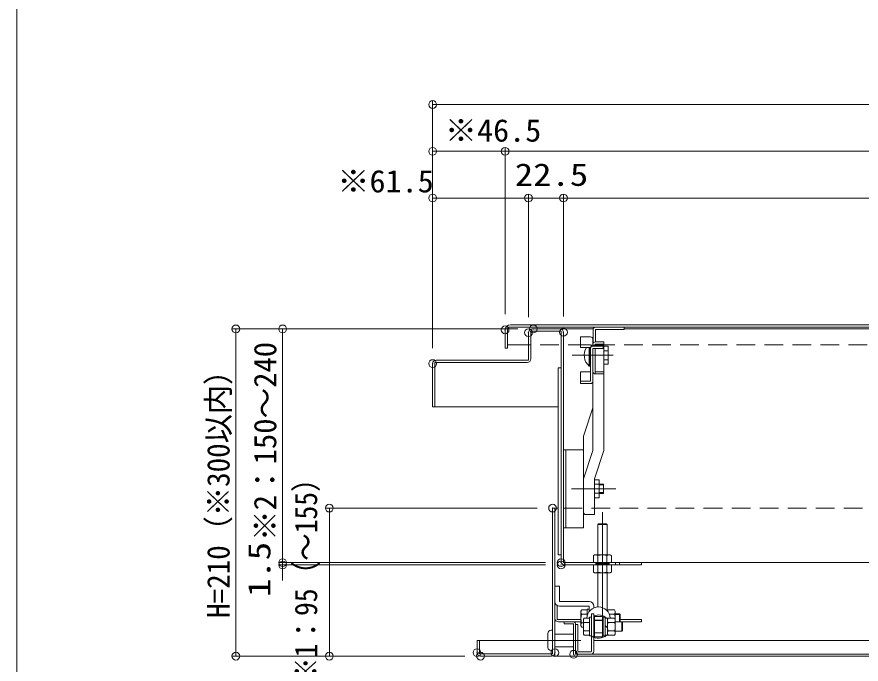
# Model space of a CAD drawing. Units: millimetres, scale not verified. Extents: x -2001 to 1999, y -1385 to 1385.
# Drawn here: x -2001 to -1459, y -1114 to -698 of the extents above; entities that cross this region are included whole.
import ezdxf
from ezdxf.enums import TextEntityAlignment as Align

# ---------------------------------------------------------------- set-up
doc = ezdxf.new("R2010")
doc.units = ezdxf.units.MM
doc.header["$LTSCALE"] = 10
doc.header["$PDMODE"] = 32
doc.header["$PDSIZE"] = 5
for name, pattern in [('CHAIN2', [12, 9, -1, 1, -1]), ('DASHED1', [1.8, 1.2, -0.6]), ('DASHED2', [3, 2, -1])]:
    doc.linetypes.add(name, pattern=pattern)
for name, color, linetype, lineweight in [('0-0_zumenwaku', 6, 'Continuous', 9), ('0-6_PARTS2', 6, 'DASHED1', 9), ('0-7_PARTS_SIN', 4, 'CHAIN2', 9), ('0-8_GRE_M', 3, 'Continuous', 9), ('0-9_YEL_M', 2, 'Continuous', 9), ('0-A_MAZ_M', 6, 'Continuous', 9), ('0-B_CYA_M', 4, 'Continuous', 9), ('0-D_RED_M', 3, 'Continuous', 9), ('0-E_PARTS3', 4, 'Continuous', 9), ('0-F_0', 7, 'Continuous', 9), ('1-3_GRE_SSD', 134, 'DASHED2', 9), ('1-4_sunpou', 1, 'Continuous', 9), ('1-5_DEFPOINTS', 7, 'Continuous', 9), ('1-E_BLU_M', 3, 'Continuous', 9), ('1-F_100', 3, 'Continuous', 9), ('2-0_BLU_SSD', 3, 'DASHED2', 9), ('2-5_PARTS5', 4, 'Continuous', 9), ('2-6_SUNPO', 1, 'Continuous', 9)]:
    doc.layers.add(name, color=color, linetype=linetype, lineweight=lineweight)
doc.styles.add('ＭＳ ゴシック', font='')
doc.styles.get('ＭＳ ゴシック').set_extended_font_data('MS Gothic')

# ---------------------------------------------------------------- blocks, each defined once
blk = doc.blocks.new('_ORIGIN')
at = {"layer": '0-F_0', "color": 1}
blk.add_line((0, 0), (-10, 0), dxfattribs=at)
blk.add_circle((0, 0), 5, dxfattribs=at)

msp = doc.modelspace()

# ---------------------------------------------------------------- linework, layer by layer
at = {"layer": '0-0_zumenwaku'}
msp.add_lwpolyline([(-2000.66, -1384.99), (1999.34, -1384.99), (1999.34, 1385.01), (-2000.66, 1385.01)], close=True, dxfattribs=at)
at = {"layer": '0-6_PARTS2'}
for p, q in [((-1624.7, -1085.7), (-1629.7, -1085.7)), ((-1624.7, -1093.8), (-1629.7, -1093.8))]:
    msp.add_line(p, q, dxfattribs=at)
at = {"layer": '0-7_PARTS_SIN'}
for p, q in [((-1617.78, -915.57), (-1644.04, -915.57)), ((-1616.1, -1001.28), (-1644.6, -1001.28)), ((-1624.7, -1016.2), (-1624.7, -1082.37)), ((-1661.2, -1098.68), (-1638.52, -1098.68))]:
    msp.add_line(p, q, dxfattribs=at)
at = {"layer": '0-8_GRE_M'}
for p, q in [((-1687.2, -910.98), (-1687.2, -899.48)), ((-1685.7, -910.98), (-1685.7, -899.48)), ((-955.7, -895.98), (-1683.7, -895.98)), ((-955.7, -897.48), (-1683.7, -897.48)), ((-1672.2, -908.98), (-1685.7, -908.98)), ((-1685.7, -910.98), (-1687.2, -910.98)), ((-1649.2, -1086.68), (-1643.2, -1086.68)), ((-1649.2, -1086.68), (-1649.2, -1087.88)), ((-1649.2, -1087.88), (-1643.2, -1087.88)), ((-1643.2, -1087.88), (-1643.2, -1107.48)), ((-1642, -1087.88), (-1642, -1107.48)), ((-1009.2, -1098.68), (-1630.2, -1098.68)), ((-997.4, -1107.48), (-1642, -1107.48)), ((-1642, -1108.68), (-1319.7, -1108.68))]:
    msp.add_line(p, q, dxfattribs=at)
at = {"layer": '0-8_GRE_M', "linetype": 'DASHED1'}
for p, q in [((-968.7, -908.98), (-1670.7, -908.98)), ((-989.7, -1013.68), (-1649.7, -1013.68))]:
    msp.add_line(p, q, dxfattribs=at)
at = {"layer": '0-8_GRE_M'}
for centre, radius, start, end in [((-1683.7, -899.48), 3.5, 90, 180), ((-1683.7, -899.48), 2, 90, 180), ((-1643.2, -1087.88), 1.2, 0, 90), ((-1642, -1107.48), 1.2, 180, 270)]:
    msp.add_arc(centre, radius, start, end, dxfattribs=at)
at = {"layer": '0-9_YEL_M'}
for p, q in [((-1638.8, -910.57), (-1638.8, -903.79)), ((-1632.3, -903.79), (-1638.8, -903.79)), ((-1632.3, -908.97), (-1638.8, -908.97)), ((-1632.3, -910.57), (-1638.8, -910.57)), ((-1632.3, -932.14), (-1632.3, -910.47)), ((-1630.8, -909.05), (-1630.8, -905.29)), ((-1624.3, -909.05), (-1630.8, -909.05)), ((-1624.3, -909.75), (-1630.8, -909.75)), ((-1624.3, -911.35), (-1624.3, -909.05)), ((-1624.3, -911.35), (-1630.8, -911.35)), ((-1632.3, -926.18), (-1638.8, -926.18)), ((-1638.8, -933.74), (-1638.8, -926.18)), ((-1632.3, -932.14), (-1638.8, -932.14)), ((-1632.3, -933.74), (-1638.8, -933.74)), ((-1656.7, -1013.68), (-1656.7, -1107.18)), ((-1656.7, -1013.68), (-1655.2, -1013.68)), ((-1655.2, -1013.68), (-1655.2, -1106.43)), ((-1655.2, -1013.68), (-1653.2, -1013.68)), ((-1655.2, -1013.68), (-1655.2, -1108.68)), ((-1705.2, -1098.68), (-1705.2, -1106.43)), ((-1705.2, -1098.68), (-1656.7, -1098.68)), ((-1703.7, -1098.68), (-1703.7, -1107.18)), ((-1703.7, -1107.18), (-1656.7, -1107.18)), ((-1657.45, -1108.68), (-1702.95, -1108.68)), ((-981.95, -1108.68), (-1655.2, -1108.68))]:
    msp.add_line(p, q, dxfattribs=at)
for centre, radius, start, end in [((-1632.3, -905.29), 1.5, 0, 90), ((-1632.3, -910.47), 1.5, 56.806, 90), ((-1630.8, -910.55), 1.5, 90, 180), ((-1630.8, -911.25), 1.5, 90, 180), ((-1632.3, -932.24), 1.5, 270, 0), ((-1702.95, -1106.43), 2.25, 180, 270), ((-1657.45, -1106.43), 2.25, 270, 0)]:
    msp.add_arc(centre, radius, start, end, dxfattribs=at)
at = {"layer": '0-A_MAZ_M'}
for p, q in [((-1630.7, -908.01), (-1630.7, -899.08)), ((-1629.2, -898.98), (-1629.2, -907.05)), ((-1610.7, -898.98), (-1629.2, -898.98)), ((-1610.7, -897.48), (-1629.1, -897.48)), ((-1610.7, -898.98), (-1610.7, -897.48)), ((-1631.7, -1081.48), (-1630.2, -1081.48)), ((-1624.2, -1085.75), (-1630.2, -1085.75)), ((-1624.2, -1093.75), (-1630.2, -1093.75))]:
    msp.add_line(p, q, dxfattribs=at)
msp.add_arc((-1629.1, -899.08), 1.6, 90, 180, dxfattribs=at)
at = {"layer": '0-B_CYA_M'}
for p, q in [((-1623.8, -907.05), (-1629.3, -907.05)), ((-1629.3, -909.05), (-1629.3, -908.41)), ((-1623.8, -908.41), (-1629.3, -908.41)), ((-1623.8, -976.66), (-1623.8, -907.05)), ((-1630.8, -976.66), (-1630.8, -911.35)), ((-1629.3, -927.53), (-1629.3, -911.35)), ((-1623.8, -926.17), (-1629.3, -926.17)), ((-1623.8, -927.53), (-1629.3, -927.53)), ((-1630.8, -949.35), (-1636.8, -967.59)), ((-1636.8, -976.28), (-1636.8, -967.59)), ((-1649.7, -976.28), (-1649.7, -1026.28)), ((-1630.8, -976.66), (-1636.8, -994.9)), ((-1623.8, -976.66), (-1629.8, -994.9)), ((-1636.8, -1009.67), (-1636.8, -992.9)), ((-1629.8, -994.9), (-1629.8, -1017.83)), ((-1629.8, -1017.83), (-1635.3, -1017.83)), ((-1636.8, -1026.28), (-1649.7, -1026.28)), ((-1652.2, -1073.68), (-1652.2, -1063.68)), ((-1652.2, -1073.68), (-1633.2, -1073.68)), ((-1633.2, -1076.68), (-1652.2, -1076.68)), ((-1633.2, -1080.05), (-1633.2, -1076.68)), ((-1630.2, -1077.68), (-1630.2, -1076.68)), ((-1631.7, -1081.48), (-1630.2, -1081.48)), ((-1631.7, -1081.48), (-1631.7, -1105.48)), ((-1630.2, -1081.48), (-1630.2, -1105.48)), ((-1630.2, -1081.48), (-1630.2, -1105.48)), ((-1642, -1088.48), (-1642, -1105.48)), ((-1642, -1088.48), (-1640.5, -1088.48)), ((-1640.5, -1088.48), (-1640.5, -1105.48)), ((-1659.7, -1103.12), (-1659.7, -1094.12)), ((-1657.7, -1092.12), (-1656.7, -1092.12)), ((-1656.7, -1092.12), (-1656.7, -1105.12)), ((-1655.2, -1094.62), (-1643.2, -1094.62)), ((-1631.7, -1098.64), (-1631.7, -1105.48)), ((-1657.7, -1105.12), (-1656.7, -1105.12)), ((-1655.2, -1102.62), (-1643.2, -1102.62)), ((-1640, -1105.98), (-1632.2, -1105.98))]:
    msp.add_line(p, q, dxfattribs=at)
for points in [[(-1649.7, -976.28), (-1636.8, -976.28), (-1636.8, -1026.28)], [(-1649.7, -1026.28), (-1648.2, -1026.28), (-1648.2, -976.28)], [(-1652.2, -1063.68), (-1655.2, -1063.68), (-1655.2, -1073.68)]]:
    msp.add_lwpolyline(points, dxfattribs=at)
for centre, radius, start, end in [((-1629.3, -908.55), 1.5, 90, 180), ((-1629.3, -926.03), 1.5, 180, 270), ((-1635.3, -1016.33), 1.5, 180, 270), ((-1652.2, -1073.68), 3, 180, 270), ((-1633.2, -1076.68), 3, 0, 90), ((-1657.7, -1094.12), 2, 90, 180), ((-1657.7, -1103.12), 2, 180, 270), ((-1640, -1105.48), 2, 180, 270), ((-1640, -1105.48), 0.5, 180, 270), ((-1632.2, -1105.48), 2, 270, 0), ((-1632.2, -1105.48), 0.5, 270, 0)]:
    msp.add_arc(centre, radius, start, end, dxfattribs=at)
at = {"layer": '0-D_RED_M', "color": 1}
for p, q in [((-1633.11, -922.58), (-1633.11, -910.57)), ((-1632.7, -910.57), (-1632.7, -922.58)), ((-1623.8, -909.8), (-1621.1, -909.8)), ((-1621.1, -909.8), (-1621.1, -921.35)), ((-1623.8, -912.69), (-1621.1, -912.69)), ((-1623.8, -918.46), (-1621.1, -918.46)), ((-1623.8, -921.35), (-1621.1, -921.35)), ((-1632.7, -922.58), (-1633.11, -922.58)), ((-1629.8, -995.5), (-1626.7, -995.5)), ((-1626.7, -995.5), (-1626.7, -1007.05)), ((-1629.8, -998.39), (-1626.7, -998.39)), ((-1624, -998.28), (-1626.7, -998.28)), ((-1624, -998.83), (-1626.7, -998.83)), ((-1624, -1004.28), (-1624, -998.28)), ((-1629.8, -1004.16), (-1626.7, -1004.16)), ((-1629.8, -1007.05), (-1626.7, -1007.05)), ((-1624, -1003.74), (-1626.7, -1003.74)), ((-1624, -1004.28), (-1626.7, -1004.28)), ((-1629.7, -1096.25), (-1629.7, -1083.25)), ((-1624.7, -1083.25), (-1629.7, -1083.25)), ((-1624.7, -1096.25), (-1624.7, -1083.25)), ((-1624.7, -1096.25), (-1629.7, -1096.25))]:
    msp.add_line(p, q, dxfattribs=at)
for centre, radius, start, end in [((-1627.3, -915.58), 9.1, 146.5953, 230.2852), ((-1627.2, -1084.55), 7.5, 2.1561, 177.8439), ((-1627.2, -1089.75), 7.5, 45.78, 113.5782), ((-1627.2, -1089.75), 4.25, 126.0319, 135.0991), ((-1627.2, -1089.75), 4.25, 45.0991, 53.9681), ((-1627.2, -1089.75), 4.25, 224.9009, 233.9681), ((-1627.2, -1089.75), 4.25, 306.0319, 314.9009), ((-1627.2, -1089.75), 7.5, 233.1301, 314.22)]:
    msp.add_arc(centre, radius, start, end, dxfattribs=at)
at = {"layer": '0-E_PARTS3'}
for p, q in [((-1634.45, -1078.55), (-1633.2, -1078.55)), ((-1634.45, -1082.63), (-1634.45, -1078.55)), ((-1633.2, -1080.05), (-1633.2, -1078.55)), ((-1638.45, -1079.8), (-1638.02, -1079.06)), ((-1638.45, -1089.3), (-1638.45, -1079.8)), ((-1638.02, -1079.06), (-1634.45, -1079.06)), ((-1634.45, -1081.81), (-1638.02, -1081.81)), ((-1634.45, -1079.06), (-1634.45, -1082.63)), ((-1632.95, -1083.75), (-1631.7, -1083.75)), ((-1632.95, -1095.75), (-1632.95, -1083.75)), ((-1631.7, -1095.75), (-1631.7, -1083.75)), ((-1622.95, -1095.75), (-1622.95, -1083.75)), ((-1621.97, -1079.17), (-1621.45, -1079.17)), ((-1621.45, -1079.8), (-1621.02, -1079.06)), ((-1616.87, -1079.06), (-1621.02, -1079.06)), ((-1620.22, -1081.81), (-1616.87, -1081.81)), ((-1616.45, -1079.8), (-1616.87, -1079.06)), ((-1616.45, -1089.3), (-1616.45, -1079.8)), ((-1638.45, -1089.3), (-1638.02, -1090.03)), ((-1636.95, -1087.29), (-1638.02, -1087.29)), ((-1636.95, -1085), (-1636.52, -1084.27)), ((-1636.95, -1094.5), (-1636.95, -1085)), ((-1636.52, -1084.27), (-1632.95, -1084.27)), ((-1632.95, -1087.01), (-1636.52, -1087.01)), ((-1632.95, -1084.27), (-1632.95, -1095.24)), ((-1622.95, -1084.38), (-1622.95, -1095.13)), ((-1622.95, -1084.38), (-1621.45, -1084.38)), ((-1621.45, -1090.5), (-1622.95, -1089)), ((-1621.45, -1085), (-1621.02, -1084.27)), ((-1621.45, -1084.38), (-1621.45, -1095.13)), ((-1621.45, -1094.5), (-1621.45, -1085)), ((-1616.87, -1084.27), (-1621.02, -1084.27)), ((-1621.02, -1087.01), (-1616.87, -1087.01)), ((-1616.45, -1085), (-1616.87, -1084.27)), ((-1616.66, -1084.63), (-1616.69, -1084.67)), ((-1616.45, -1094.5), (-1616.45, -1085)), ((-1636.94, -1090.03), (-1638.02, -1090.03)), ((-1636.95, -1094.5), (-1636.52, -1095.24)), ((-1632.95, -1092.49), (-1636.52, -1092.49)), ((-1621.45, -1094.5), (-1621.02, -1095.24)), ((-1621.02, -1092.49), (-1616.87, -1092.49)), ((-1616.45, -1094.5), (-1616.87, -1095.24)), ((-1632.95, -1095.24), (-1636.52, -1095.24)), ((-1632.95, -1095.75), (-1631.7, -1095.75)), ((-1624.2, -1095.75), (-1622.95, -1095.75)), ((-1622.95, -1095.13), (-1621.45, -1095.13)), ((-1621.02, -1095.24), (-1616.87, -1095.24))]:
    msp.add_line(p, q, dxfattribs=at)
msp.add_lwpolyline([(-1624.2, -1095.75), (-1624.2, -1083.75), (-1622.95, -1083.75)], dxfattribs=at)
for centre, radius, start, end in [((-1636.02, -1080.44), 2.43, 145.6158, 214.3842), ((-1629.37, -1084.55), 9.08, 162.4121, 197.5879), ((-1619.02, -1080.44), 2.43, 145.6158, 165.5018), ((-1618.88, -1080.44), 2.43, 325.6159, 34.3841), ((-1625.52, -1084.55), 9.08, 357.2551, 17.5879), ((-1636.02, -1088.66), 2.43, 145.6158, 214.3842), ((-1634.52, -1085.64), 2.43, 145.6158, 214.3842), ((-1627.87, -1089.75), 9.08, 162.4121, 197.5879), ((-1619.02, -1085.64), 2.43, 145.6158, 214.3842), ((-1612.37, -1089.75), 9.08, 162.4121, 197.5879), ((-1618.88, -1085.64), 2.43, 325.6159, 34.3841), ((-1625.52, -1089.75), 9.08, 342.4121, 17.5879), ((-1618.88, -1083.62), 2.43, 334.3841, 335.4593), ((-1634.52, -1093.87), 2.43, 145.6158, 214.3842), ((-1619.02, -1093.87), 2.43, 145.6158, 214.3842), ((-1618.88, -1093.87), 2.43, 325.6159, 34.3841)]:
    msp.add_arc(centre, radius, start, end, dxfattribs=at)
at = {"layer": '0-F_0'}
for p, q in [((-1629.2, -908.41), (-1629.2, -909.05)), ((-1632.7, -919.83), (-1632.7, -911.33)), ((-1632.7, -919.83), (-1632.7, -911.33))]:
    msp.add_line(p, q, dxfattribs=at)
msp.add_lwpolyline([(-1632.7, -919.83), (-1632.7, -911.33), (-1632.7, -919.83)], dxfattribs=at)
msp.add_arc((-1635.3, -1016.33), 1.5, 180, 270, dxfattribs=at)
at = {"layer": '1-3_GRE_SSD'}
msp.add_line((-1621.7, -1024.22), (-1627.7, -1024.22), dxfattribs=at)
at = {"layer": '1-4_sunpou'}
for p, q in [((-1733.7, -910.93), (-1733.7, -752.17)), ((-1728.7, -754.67), (-910.7, -754.67)), ((-1733.7, -910.93), (-1733.7, -782.17)), ((-1728.7, -784.67), (-1692.19, -784.67)), ((-1687.19, -889.3), (-1687.19, -782.17)), ((-1687.19, -889.3), (-1687.19, -782.17)), ((-1682.19, -784.67), (-957.2, -784.67)), ((-1733.7, -910.93), (-1733.7, -812.17)), ((-1672.2, -891.08), (-1672.2, -812.17)), ((-1672.2, -891.08), (-1672.2, -812.17)), ((-1649.7, -890.79), (-1649.7, -812.17)), ((-1649.7, -890.79), (-1649.7, -812.17)), ((-1728.7, -814.67), (-1677.2, -814.67)), ((-1667.2, -814.67), (-1654.7, -814.67)), ((-1644.7, -814.67), (-994.7, -814.67)), ((-1666.7, -1013.68), (-1802.54, -1013.68)), ((-1800.04, -1018.68), (-1800.04, -1103.68)), ((-1712.95, -1108.68), (-1802.54, -1108.68))]:
    msp.add_line(p, q, dxfattribs=at)
at = {"layer": '1-5_DEFPOINTS'}
for p in [(-1687.19, -784.67), (-1672.2, -814.67), (-1649.7, -814.67), (-1687.19, -899.3), (-1672.2, -901.08), (-1669.08, -898.68), (-1649.7, -900.79), (-1733.7, -920.93), (-1733.7, -920.93), (-1656.7, -1013.68), (-1830.04, -1048.68), (-1651.2, -1048.68), (-1830.04, -1050.18), (-1651.2, -1050.18), (-1705.2, -1106.43), (-1655.2, -1106.43), (-1643.2, -1107.48), (-1860.04, -1108.68), (-1800.04, -1108.68), (-1702.95, -1108.68)]:
    msp.add_point(p, dxfattribs=at)
at = {"layer": '1-E_BLU_M', "color": 5}
for p, q in [((-1655.2, -1072.68), (-1655.2, -1084.43)), ((-1652.95, -1086.68), (-1638.45, -1086.68)), ((-1613.2, -1085.18), (-1599.7, -1085.18)), ((-1613.2, -1086.68), (-1599.7, -1086.68)), ((-1599.7, -1086.68), (-1599.7, -1085.18))]:
    msp.add_line(p, q, dxfattribs=at)
msp.add_lwpolyline([(-1653.7, -1076.27), (-1653.7, -1085.18), (-1638.45, -1085.18)], dxfattribs=at)
msp.add_arc((-1652.95, -1084.43), 2.25, 180, 270, dxfattribs=at)
at = {"layer": '1-F_100'}
for p, q in [((-1669.95, -898.68), (-1630.65, -898.68)), ((-1442.7, -898.68), (-1610.7, -898.68)), ((-1672.2, -918.68), (-1672.2, -900.93)), ((-1670.7, -900.18), (-1651.2, -900.18)), ((-1670.7, -917.93), (-1670.7, -900.18)), ((-1651.2, -1047.93), (-1651.2, -900.18)), ((-1649.7, -1048.68), (-1649.7, -900.93)), ((-1733.7, -948.68), (-1733.7, -920.93)), ((-1732.2, -948.68), (-1732.2, -920.18)), ((-1672.95, -920.18), (-1732.2, -920.18)), ((-1672.2, -918.68), (-1731.45, -918.68)), ((-1653.2, -923.68), (-1651.2, -923.68)), ((-1653.2, -1043.68), (-1653.2, -923.68)), ((-1732.2, -948.68), (-1733.7, -948.68)), ((-1732.2, -948.68), (-1653.2, -948.68)), ((-1627.7, -1024.22), (-1627.16, -1023.68)), ((-1627.7, -1043.68), (-1627.7, -1024.22)), ((-1622.24, -1023.68), (-1627.16, -1023.68)), ((-1622.24, -1023.68), (-1621.7, -1024.22)), ((-1621.7, -1043.68), (-1621.7, -1024.22)), ((-1653.2, -1043.68), (-1651.2, -1043.68)), ((-1629.7, -1043.68), (-1630.47, -1044.12)), ((-1630.47, -1044.12), (-1630.47, -1048.68)), ((-1619.7, -1043.68), (-1629.7, -1043.68)), ((-1627.58, -1048.68), (-1627.58, -1044.12)), ((-1621.81, -1048.68), (-1621.81, -1044.12)), ((-1619.7, -1043.68), (-1618.92, -1044.12)), ((-1618.92, -1048.68), (-1618.92, -1044.12)), ((-1649.7, -1048.68), (-1599.7, -1048.68)), ((-1648.95, -1050.18), (-1599.7, -1050.18)), ((-1630.47, -1054.73), (-1630.47, -1050.18)), ((-1628.95, -1048.68), (-1628.95, -1050.18)), ((-1628.95, -1049.18), (-1620.45, -1049.18)), ((-1628.95, -1049.68), (-1620.45, -1049.68)), ((-1627.58, -1050.18), (-1627.58, -1054.73)), ((-1621.81, -1050.18), (-1621.81, -1054.73)), ((-1620.45, -1048.68), (-1620.45, -1050.18)), ((-1618.92, -1050.18), (-1618.92, -1054.73)), ((-1616.4, -1048.68), (-1616.4, -1050.18)), ((-1613.82, -1048.68), (-1613.82, -1050.18)), ((-1599.7, -1048.68), (-1039.7, -1048.68)), ((-1599.7, -1050.18), (-1599.7, -1048.68)), ((-1629.7, -1055.18), (-1630.47, -1054.73)), ((-1619.7, -1055.18), (-1629.7, -1055.18)), ((-1627.7, -1077.07), (-1627.7, -1055.18)), ((-1621.7, -1079.17), (-1621.7, -1055.18)), ((-1619.7, -1055.18), (-1618.92, -1054.73))]:
    msp.add_line(p, q, dxfattribs=at)
for centre, radius, start, end in [((-1669.95, -900.93), 2.25, 90, 180), ((-1651.95, -900.93), 2.25, 0, 90), ((-1731.45, -920.93), 2.25, 90, 180), ((-1672.95, -917.93), 2.25, 270, 0), ((-1629.03, -1046.23), 2.56, 55.6159, 124.3842), ((-1624.7, -1053.23), 9.55, 72.4121, 107.5879), ((-1620.37, -1046.23), 2.56, 55.6159, 124.3842), ((-1648.95, -1047.93), 2.25, 180, 270), ((-1629.03, -1052.62), 2.56, 235.6158, 304.3841), ((-1624.7, -1045.62), 9.55, 252.4121, 287.5879), ((-1620.37, -1052.62), 2.56, 235.6158, 304.3841)]:
    msp.add_arc(centre, radius, start, end, dxfattribs=at)
at = {"layer": '2-0_BLU_SSD', "color": 134}
msp.add_line((-1672.2, -908.98), (-1670.7, -908.98), dxfattribs=at)
at = {"layer": '2-5_PARTS5'}
for p, q in [((-1616.45, -1081.55), (-1613.69, -1081.55)), ((-1613.69, -1081.55), (-1613.2, -1082.04)), ((-1613.2, -1086.75), (-1613.2, -1082.04)), ((-1616.45, -1086.75), (-1612.19, -1086.75)), ((-1612.19, -1086.75), (-1611.7, -1087.24)), ((-1611.7, -1092.26), (-1611.7, -1087.24)), ((-1616.45, -1092.75), (-1612.19, -1092.75)), ((-1612.19, -1092.75), (-1611.7, -1092.26))]:
    msp.add_line(p, q, dxfattribs=at)
at = {"layer": '2-5_PARTS5', "linetype": 'DASHED1'}
for p, q in [((-1613.2, -1082.04), (-1616.45, -1082.04)), ((-1613.69, -1086.75), (-1613.69, -1081.55)), ((-1612.19, -1092.75), (-1612.19, -1086.75)), ((-1612.19, -1092.75), (-1612.19, -1086.75))]:
    msp.add_line(p, q, dxfattribs=at)
at = {"layer": '2-6_SUNPO'}
for p, q in [((-1679.08, -898.68), (-1862.54, -898.68)), ((-1679.08, -898.68), (-1832.54, -898.68)), ((-1860.04, -903.68), (-1860.04, -1103.68)), ((-1830.04, -903.68), (-1830.04, -1043.68)), ((-1830.04, -1043.68), (-1830.04, -1038.68)), ((-1661.2, -1048.68), (-1832.54, -1048.68)), ((-1661.2, -1048.68), (-1832.54, -1048.68)), ((-1661.2, -1050.18), (-1832.54, -1050.18)), ((-1830.04, -1048.68), (-1830.04, -1050.18)), ((-1830.04, -1055.18), (-1830.04, -1060.18)), ((-1712.95, -1108.68), (-1862.54, -1108.68))]:
    msp.add_line(p, q, dxfattribs=at)

# ---------------------------------------------------------------- block references
at = {"layer": '1-4_sunpou', "xscale": 0.5, "yscale": 0.5}
for p, rotation in [((-1733.7, -754.67), 180), ((-1733.7, -784.67), 180), ((-1687.19, -784.67), 180), ((-1733.7, -814.67), 180), ((-1672.2, -814.67), 180), ((-1649.7, -814.67), 180), ((-1800.04, -1013.68), 90), ((-1800.04, -1108.68), 270)]:
    msp.add_blockref('_ORIGIN', p, dxfattribs=dict(at, rotation=rotation))
for p in [(-1687.19, -784.67), (-1672.2, -814.67), (-1649.7, -814.67)]:
    msp.add_blockref('_ORIGIN', p, dxfattribs=at)
at = {"layer": '2-6_SUNPO', "xscale": 0.5, "yscale": 0.5}
for p, rotation in [((-1860.04, -898.68), 90), ((-1830.04, -898.68), 90), ((-1830.04, -1048.68), 270), ((-1830.04, -1048.68), 270), ((-1830.04, -1050.18), 90), ((-1860.04, -1108.68), 270)]:
    msp.add_blockref('_ORIGIN', p, dxfattribs=dict(at, rotation=rotation))

# ---------------------------------------------------------------- texts
at = {"layer": '1-4_sunpou', "color": 2, "style": 'ＭＳ ゴシック'}
for s, width, p in [('※46.5', 1.05, (-1725.89, -782.83)), ('※61.5', 1.05, (-1794.94, -815.41)), ('22.5', 1.2, (-1680.95, -811.2))]:
    msp.add_text(s, height=14.44, dxfattribs=dict(at, width=width)).set_placement(p, align=Align.BOTTOM_LEFT)
at = {"layer": '1-4_sunpou', "color": 2, "style": 'ＭＳ ゴシック', "width": 0.9}
msp.add_text('※1：95（～155）', height=14.43, rotation=90, dxfattribs=at).set_placement((-1803.52, -1127.19), align=Align.BOTTOM_LEFT)
at = {"layer": '2-6_SUNPO', "color": 2, "style": 'ＭＳ ゴシック'}
msp.add_text('※2：150～240', height=14.43, rotation=90, dxfattribs=at).set_placement((-1829.77, -1034.79), align=Align.BOTTOM_LEFT)
for s, width, p in [('H=210（※300以内）', 0.95, (-1859.77, -1084.18)), ('1.5', 1.2, (-1833.52, -1070.74))]:
    msp.add_text(s, height=14.44, rotation=90, dxfattribs=dict(at, width=width)).set_placement(p, align=Align.BOTTOM_LEFT)

doc.saveas('drawing.dxf')
